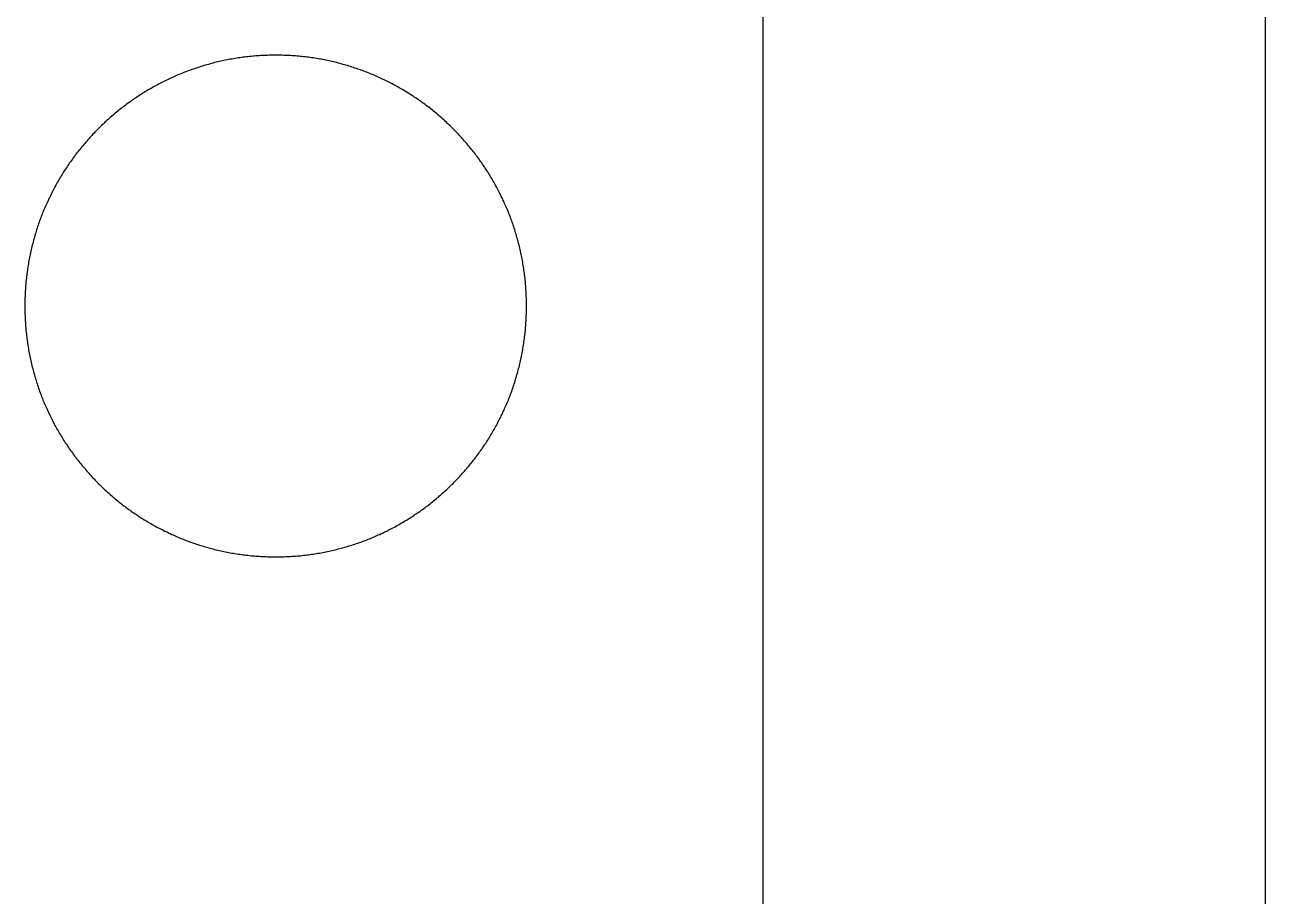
# Model space of a CAD drawing. Header units: millimetres. Extents: x -275 to 275, y -100 to 100.
# Drawn here: x 81.43 to 99.24, y -14.04 to -1.54 of the extents above; entities that cross this region are included whole.
import ezdxf

# ---------------------------------------------------------------- set-up
doc = ezdxf.new("R2010")
doc.units = ezdxf.units.MM

msp = doc.modelspace()

# ---------------------------------------------------------------- linework, layer by layer
for p, q in [((99.235, 13.498), (99.235, -22.949)), ((92.033, -17.686), (92.033, 8.234))]:
    msp.add_line(p, q)
msp.add_lwpolyline([(88.635, -5.572), (88.635, -5.548), (88.635, -5.524), (88.634, -5.501), (88.634, -5.477), (88.633, -5.453), (88.632, -5.43), (88.631, -5.406), (88.63, -5.382), (88.629, -5.359), (88.627, -5.335), (88.626, -5.312), (88.624, -5.289), (88.622, -5.265), (88.62, -5.242), (88.618, -5.219), (88.616, -5.195), (88.613, -5.172), (88.61, -5.149), (88.608, -5.126), (88.605, -5.103), (88.602, -5.08), (88.598, -5.057), (88.595, -5.034), (88.592, -5.011), (88.588, -4.988), (88.584, -4.965), (88.58, -4.943), (88.576, -4.92), (88.572, -4.897), (88.568, -4.875), (88.563, -4.852), (88.558, -4.83), (88.554, -4.807), (88.549, -4.785), (88.544, -4.763), (88.538, -4.74), (88.533, -4.718), (88.528, -4.696), (88.522, -4.674), (88.516, -4.652), (88.51, -4.63), (88.504, -4.608), (88.498, -4.586), (88.492, -4.564), (88.486, -4.542), (88.479, -4.521), (88.472, -4.499), (88.466, -4.477), (88.459, -4.456), (88.452, -4.434), (88.444, -4.413), (88.437, -4.392), (88.429, -4.37), (88.422, -4.349), (88.414, -4.328), (88.406, -4.307), (88.398, -4.286), (88.39, -4.265), (88.382, -4.244), (88.374, -4.223), (88.365, -4.202), (88.357, -4.181), (88.348, -4.161), (88.339, -4.14), (88.33, -4.119), (88.321, -4.099), (88.312, -4.079), (88.302, -4.058), (88.293, -4.038), (88.283, -4.018), (88.273, -3.998), (88.264, -3.978), (88.254, -3.958), (88.243, -3.938), (88.233, -3.918), (88.223, -3.898), (88.212, -3.878), (88.202, -3.859), (88.191, -3.839), (88.18, -3.82), (88.169, -3.8), (88.158, -3.781), (88.147, -3.762), (88.136, -3.742), (88.125, -3.723), (88.113, -3.704), (88.102, -3.685), (88.09, -3.666), (88.078, -3.648), (88.066, -3.629), (88.054, -3.61), (88.042, -3.592), (88.03, -3.573), (88.017, -3.555), (88.005, -3.536), (87.992, -3.518), (87.979, -3.5), (87.966, -3.482), (87.954, -3.464), (87.941, -3.446), (87.927, -3.428), (87.914, -3.41), (87.901, -3.393), (87.887, -3.375), (87.874, -3.358), (87.86, -3.34), (87.846, -3.323), (87.832, -3.306), (87.818, -3.289), (87.804, -3.272), (87.79, -3.255), (87.776, -3.238), (87.761, -3.221), (87.747, -3.204), (87.732, -3.188), (87.717, -3.171), (87.703, -3.155), (87.688, -3.138), (87.673, -3.122), (87.658, -3.106), (87.642, -3.09), (87.627, -3.074), (87.612, -3.058), (87.596, -3.042), (87.581, -3.027), (87.565, -3.011), (87.549, -2.995), (87.533, -2.98), (87.517, -2.965), (87.501, -2.95), (87.485, -2.934), (87.469, -2.919), (87.453, -2.905), (87.436, -2.89), (87.42, -2.875), (87.403, -2.86), (87.386, -2.846), (87.37, -2.832), (87.353, -2.817), (87.336, -2.803), (87.319, -2.789), (87.302, -2.775), (87.284, -2.761), (87.267, -2.747), (87.25, -2.734), (87.232, -2.72), (87.214, -2.707), (87.197, -2.693), (87.179, -2.68), (87.161, -2.667), (87.143, -2.654), (87.125, -2.641), (87.107, -2.628), (87.089, -2.615), (87.071, -2.603), (87.053, -2.59), (87.034, -2.578), (87.016, -2.565), (86.997, -2.553), (86.978, -2.541), (86.96, -2.529), (86.941, -2.517), (86.922, -2.506), (86.903, -2.494), (86.884, -2.483), (86.865, -2.471), (86.846, -2.46), (86.826, -2.449), (86.807, -2.438), (86.788, -2.427), (86.768, -2.416), (86.749, -2.405), (86.729, -2.395), (86.709, -2.384), (86.69, -2.374), (86.67, -2.364), (86.65, -2.354), (86.63, -2.344), (86.61, -2.334), (86.59, -2.324), (86.569, -2.314), (86.549, -2.305), (86.529, -2.296), (86.508, -2.286), (86.488, -2.277), (86.467, -2.268), (86.447, -2.259), (86.426, -2.251), (86.405, -2.242), (86.385, -2.234), (86.364, -2.225), (86.343, -2.217), (86.322, -2.209), (86.301, -2.201), (86.28, -2.193), (86.258, -2.185), (86.237, -2.178), (86.216, -2.17), (86.194, -2.163), (86.173, -2.156), (86.152, -2.149), (86.13, -2.142), (86.108, -2.135), (86.087, -2.128), (86.065, -2.122), (86.043, -2.115), (86.021, -2.109), (85.999, -2.103), (85.977, -2.097), (85.955, -2.091), (85.933, -2.085), (85.911, -2.079), (85.889, -2.074), (85.867, -2.069), (85.845, -2.063), (85.822, -2.058), (85.8, -2.053), (85.777, -2.049), (85.755, -2.044), (85.732, -2.04), (85.71, -2.035), (85.687, -2.031), (85.665, -2.027), (85.642, -2.023), (85.619, -2.019), (85.596, -2.016), (85.573, -2.012), (85.55, -2.009), (85.527, -2.005), (85.504, -2.002), (85.481, -1.999), (85.458, -1.997), (85.435, -1.994), (85.412, -1.992), (85.389, -1.989), (85.365, -1.987), (85.342, -1.985), (85.319, -1.983), (85.295, -1.981), (85.272, -1.98), (85.248, -1.978), (85.225, -1.977), (85.201, -1.976), (85.177, -1.975), (85.154, -1.974), (85.13, -1.973), (85.106, -1.973), (85.083, -1.972), (85.059, -1.972), (85.035, -1.972), (85.011, -1.972), (84.987, -1.972), (84.964, -1.973), (84.94, -1.973), (84.916, -1.974), (84.893, -1.975), (84.869, -1.976), (84.845, -1.977), (84.822, -1.978), (84.798, -1.98), (84.775, -1.981), (84.751, -1.983), (84.728, -1.985), (84.705, -1.987), (84.681, -1.989), (84.658, -1.992), (84.635, -1.994), (84.612, -1.997), (84.589, -1.999), (84.566, -2.002), (84.543, -2.005), (84.52, -2.009), (84.497, -2.012), (84.474, -2.016), (84.451, -2.019), (84.428, -2.023), (84.406, -2.027), (84.383, -2.031), (84.36, -2.035), (84.338, -2.04), (84.315, -2.044), (84.293, -2.049), (84.27, -2.053), (84.248, -2.058), (84.226, -2.063), (84.203, -2.069), (84.181, -2.074), (84.159, -2.079), (84.137, -2.085), (84.115, -2.091), (84.093, -2.097), (84.071, -2.103), (84.049, -2.109), (84.027, -2.115), (84.005, -2.122), (83.984, -2.128), (83.962, -2.135), (83.94, -2.142), (83.919, -2.149), (83.897, -2.156), (83.876, -2.163), (83.854, -2.17), (83.833, -2.178), (83.812, -2.185), (83.791, -2.193), (83.77, -2.201), (83.748, -2.209), (83.727, -2.217), (83.707, -2.225), (83.686, -2.234), (83.665, -2.242), (83.644, -2.251), (83.623, -2.259), (83.603, -2.268), (83.582, -2.277), (83.562, -2.286), (83.541, -2.296), (83.521, -2.305), (83.501, -2.314), (83.481, -2.324), (83.461, -2.334), (83.44, -2.344), (83.42, -2.354), (83.401, -2.364), (83.381, -2.374), (83.361, -2.384), (83.341, -2.395), (83.322, -2.405), (83.302, -2.416), (83.283, -2.427), (83.263, -2.438), (83.244, -2.449), (83.225, -2.46), (83.205, -2.471), (83.186, -2.483), (83.167, -2.494), (83.148, -2.506), (83.129, -2.517), (83.111, -2.529), (83.092, -2.541), (83.073, -2.553), (83.055, -2.565), (83.036, -2.578), (83.018, -2.59), (82.999, -2.603), (82.981, -2.615), (82.963, -2.628), (82.945, -2.641), (82.927, -2.654), (82.909, -2.667), (82.891, -2.68), (82.873, -2.693), (82.856, -2.707), (82.838, -2.72), (82.821, -2.734), (82.803, -2.747), (82.786, -2.761), (82.769, -2.775), (82.752, -2.789), (82.734, -2.803), (82.718, -2.817), (82.701, -2.832), (82.684, -2.846), (82.667, -2.86), (82.651, -2.875), (82.634, -2.89), (82.618, -2.905), (82.601, -2.919), (82.585, -2.934), (82.569, -2.95), (82.553, -2.965), (82.537, -2.98), (82.521, -2.995), (82.505, -3.011), (82.489, -3.027), (82.474, -3.042), (82.458, -3.058), (82.443, -3.074), (82.428, -3.09), (82.413, -3.106), (82.397, -3.122), (82.382, -3.138), (82.367, -3.155), (82.353, -3.171), (82.338, -3.188), (82.323, -3.204), (82.309, -3.221), (82.294, -3.238), (82.28, -3.255), (82.266, -3.272), (82.252, -3.289), (82.238, -3.306), (82.224, -3.323), (82.21, -3.34), (82.196, -3.358), (82.183, -3.375), (82.169, -3.393), (82.156, -3.41), (82.143, -3.428), (82.13, -3.446), (82.117, -3.464), (82.104, -3.482), (82.091, -3.5), (82.078, -3.518), (82.065, -3.536), (82.053, -3.555), (82.041, -3.573), (82.028, -3.592), (82.016, -3.61), (82.004, -3.629), (81.992, -3.648), (81.98, -3.666), (81.969, -3.685), (81.957, -3.704), (81.945, -3.723), (81.934, -3.742), (81.923, -3.762), (81.912, -3.781), (81.901, -3.8), (81.89, -3.82), (81.879, -3.839), (81.868, -3.859), (81.858, -3.878), (81.847, -3.898), (81.837, -3.918), (81.827, -3.938), (81.817, -3.958), (81.807, -3.978), (81.797, -3.998), (81.787, -4.018), (81.777, -4.038), (81.768, -4.058), (81.759, -4.079), (81.749, -4.099), (81.74, -4.119), (81.731, -4.14), (81.722, -4.161), (81.714, -4.181), (81.705, -4.202), (81.696, -4.223), (81.688, -4.244), (81.68, -4.265), (81.672, -4.286), (81.664, -4.307), (81.656, -4.328), (81.648, -4.349), (81.641, -4.37), (81.633, -4.392), (81.626, -4.413), (81.619, -4.434), (81.611, -4.456), (81.604, -4.477), (81.598, -4.499), (81.591, -4.521), (81.584, -4.542), (81.578, -4.564), (81.572, -4.586), (81.566, -4.608), (81.56, -4.63), (81.554, -4.652), (81.548, -4.674), (81.542, -4.696), (81.537, -4.718), (81.532, -4.74), (81.526, -4.763), (81.521, -4.785), (81.516, -4.807), (81.512, -4.83), (81.507, -4.852), (81.502, -4.875), (81.498, -4.897), (81.494, -4.92), (81.49, -4.943), (81.486, -4.965), (81.482, -4.988), (81.478, -5.011), (81.475, -5.034), (81.472, -5.057), (81.468, -5.08), (81.465, -5.103), (81.462, -5.126), (81.46, -5.149), (81.457, -5.172), (81.454, -5.195), (81.452, -5.219), (81.45, -5.242), (81.448, -5.265), (81.446, -5.289), (81.444, -5.312), (81.443, -5.335), (81.441, -5.359), (81.44, -5.382), (81.439, -5.406), (81.438, -5.43), (81.437, -5.453), (81.436, -5.477), (81.436, -5.501), (81.435, -5.524), (81.435, -5.548), (81.435, -5.572), (81.435, -5.596), (81.435, -5.62), (81.436, -5.643), (81.436, -5.667), (81.437, -5.691), (81.438, -5.715), (81.439, -5.738), (81.44, -5.762), (81.441, -5.785), (81.443, -5.809), (81.444, -5.832), (81.446, -5.856), (81.448, -5.879), (81.45, -5.902), (81.452, -5.926), (81.454, -5.949), (81.457, -5.972), (81.46, -5.995), (81.462, -6.018), (81.465, -6.041), (81.468, -6.064), (81.472, -6.087), (81.475, -6.11), (81.478, -6.133), (81.482, -6.156), (81.486, -6.179), (81.49, -6.201), (81.494, -6.224), (81.498, -6.247), (81.502, -6.269), (81.507, -6.292), (81.512, -6.314), (81.516, -6.337), (81.521, -6.359), (81.526, -6.382), (81.532, -6.404), (81.537, -6.426), (81.542, -6.448), (81.548, -6.47), (81.554, -6.492), (81.56, -6.514), (81.566, -6.536), (81.572, -6.558), (81.578, -6.58), (81.584, -6.602), (81.591, -6.624), (81.598, -6.645), (81.604, -6.667), (81.611, -6.688), (81.619, -6.71), (81.626, -6.731), (81.633, -6.753), (81.641, -6.774), (81.648, -6.795), (81.656, -6.816), (81.664, -6.838), (81.672, -6.859), (81.68, -6.88), (81.688, -6.901), (81.696, -6.921), (81.705, -6.942), (81.714, -6.963), (81.722, -6.984), (81.731, -7.004), (81.74, -7.025), (81.749, -7.045), (81.759, -7.066), (81.768, -7.086), (81.777, -7.106), (81.787, -7.126), (81.797, -7.147), (81.807, -7.167), (81.817, -7.187), (81.827, -7.207), (81.837, -7.226), (81.847, -7.246), (81.858, -7.266), (81.868, -7.285), (81.879, -7.305), (81.89, -7.325), (81.901, -7.344), (81.912, -7.363), (81.923, -7.383), (81.934, -7.402), (81.945, -7.421), (81.957, -7.44), (81.969, -7.459), (81.98, -7.478), (81.992, -7.497), (82.004, -7.515), (82.016, -7.534), (82.028, -7.552), (82.041, -7.571), (82.053, -7.589), (82.065, -7.608), (82.078, -7.626), (82.091, -7.644), (82.104, -7.662), (82.117, -7.68), (82.13, -7.698), (82.143, -7.716), (82.156, -7.734), (82.169, -7.751), (82.183, -7.769), (82.196, -7.786), (82.21, -7.804), (82.224, -7.821), (82.238, -7.838), (82.252, -7.856), (82.266, -7.873), (82.28, -7.89), (82.294, -7.906), (82.309, -7.923), (82.323, -7.94), (82.338, -7.957), (82.353, -7.973), (82.367, -7.989), (82.382, -8.006), (82.397, -8.022), (82.413, -8.038), (82.428, -8.054), (82.443, -8.07), (82.458, -8.086), (82.474, -8.102), (82.489, -8.118), (82.505, -8.133), (82.521, -8.149), (82.537, -8.164), (82.553, -8.179), (82.569, -8.195), (82.585, -8.21), (82.601, -8.225), (82.618, -8.24), (82.634, -8.254), (82.651, -8.269), (82.667, -8.284), (82.684, -8.298), (82.701, -8.313), (82.718, -8.327), (82.734, -8.341), (82.752, -8.355), (82.769, -8.369), (82.786, -8.383), (82.803, -8.397), (82.821, -8.411), (82.838, -8.424), (82.856, -8.438), (82.873, -8.451), (82.891, -8.464), (82.909, -8.477), (82.927, -8.49), (82.945, -8.503), (82.963, -8.516), (82.981, -8.529), (82.999, -8.542), (83.018, -8.554), (83.036, -8.566), (83.055, -8.579), (83.073, -8.591), (83.092, -8.603), (83.111, -8.615), (83.129, -8.627), (83.148, -8.639), (83.167, -8.65), (83.186, -8.662), (83.205, -8.673), (83.225, -8.684), (83.244, -8.695), (83.263, -8.706), (83.283, -8.717), (83.302, -8.728), (83.322, -8.739), (83.341, -8.749), (83.361, -8.76), (83.381, -8.77), (83.401, -8.78), (83.42, -8.791), (83.44, -8.801), (83.461, -8.81), (83.481, -8.82), (83.501, -8.83), (83.521, -8.839), (83.541, -8.849), (83.562, -8.858), (83.582, -8.867), (83.603, -8.876), (83.623, -8.885), (83.644, -8.894), (83.665, -8.902), (83.686, -8.911), (83.707, -8.919), (83.727, -8.927), (83.748, -8.935), (83.77, -8.943), (83.791, -8.951), (83.812, -8.959), (83.833, -8.967), (83.854, -8.974), (83.876, -8.981), (83.897, -8.989), (83.919, -8.996), (83.94, -9.003), (83.962, -9.009), (83.984, -9.016), (84.005, -9.023), (84.027, -9.029), (84.049, -9.035), (84.071, -9.041), (84.093, -9.047), (84.115, -9.053), (84.137, -9.059), (84.159, -9.065), (84.181, -9.07), (84.203, -9.076), (84.226, -9.081), (84.248, -9.086), (84.27, -9.091), (84.293, -9.095), (84.315, -9.1), (84.338, -9.105), (84.36, -9.109), (84.383, -9.113), (84.406, -9.117), (84.428, -9.121), (84.451, -9.125), (84.474, -9.129), (84.497, -9.132), (84.52, -9.135), (84.543, -9.139), (84.566, -9.142), (84.589, -9.145), (84.612, -9.147), (84.635, -9.15), (84.658, -9.153), (84.681, -9.155), (84.705, -9.157), (84.728, -9.159), (84.751, -9.161), (84.775, -9.163), (84.798, -9.164), (84.822, -9.166), (84.845, -9.167), (84.869, -9.168), (84.893, -9.169), (84.916, -9.17), (84.94, -9.171), (84.964, -9.171), (84.987, -9.172), (85.011, -9.172), (85.035, -9.172), (85.059, -9.172), (85.083, -9.172), (85.106, -9.171), (85.13, -9.171), (85.154, -9.17), (85.177, -9.169), (85.201, -9.168), (85.225, -9.167), (85.248, -9.166), (85.272, -9.164), (85.295, -9.163), (85.319, -9.161), (85.342, -9.159), (85.365, -9.157), (85.389, -9.155), (85.412, -9.153), (85.435, -9.15), (85.458, -9.147), (85.481, -9.145), (85.504, -9.142), (85.527, -9.139), (85.55, -9.135), (85.573, -9.132), (85.596, -9.129), (85.619, -9.125), (85.642, -9.121), (85.665, -9.117), (85.687, -9.113), (85.71, -9.109), (85.732, -9.105), (85.755, -9.1), (85.777, -9.095), (85.8, -9.091), (85.822, -9.086), (85.845, -9.081), (85.867, -9.076), (85.889, -9.07), (85.911, -9.065), (85.933, -9.059), (85.955, -9.053), (85.977, -9.047), (85.999, -9.041), (86.021, -9.035), (86.043, -9.029), (86.065, -9.023), (86.087, -9.016), (86.108, -9.009), (86.13, -9.003), (86.152, -8.996), (86.173, -8.989), (86.194, -8.981), (86.216, -8.974), (86.237, -8.967), (86.258, -8.959), (86.28, -8.951), (86.301, -8.943), (86.322, -8.935), (86.343, -8.927), (86.364, -8.919), (86.385, -8.911), (86.405, -8.902), (86.426, -8.894), (86.447, -8.885), (86.467, -8.876), (86.488, -8.867), (86.508, -8.858), (86.529, -8.849), (86.549, -8.839), (86.569, -8.83), (86.59, -8.82), (86.61, -8.81), (86.63, -8.801), (86.65, -8.791), (86.67, -8.78), (86.69, -8.77), (86.709, -8.76), (86.729, -8.749), (86.749, -8.739), (86.768, -8.728), (86.788, -8.717), (86.807, -8.706), (86.826, -8.695), (86.846, -8.684), (86.865, -8.673), (86.884, -8.662), (86.903, -8.65), (86.922, -8.639), (86.941, -8.627), (86.96, -8.615), (86.978, -8.603), (86.997, -8.591), (87.016, -8.579), (87.034, -8.566), (87.053, -8.554), (87.071, -8.542), (87.089, -8.529), (87.107, -8.516), (87.125, -8.503), (87.143, -8.49), (87.161, -8.477), (87.179, -8.464), (87.197, -8.451), (87.214, -8.438), (87.232, -8.424), (87.25, -8.411), (87.267, -8.397), (87.284, -8.383), (87.302, -8.369), (87.319, -8.355), (87.336, -8.341), (87.353, -8.327), (87.37, -8.313), (87.386, -8.298), (87.403, -8.284), (87.42, -8.269), (87.436, -8.254), (87.453, -8.24), (87.469, -8.225), (87.485, -8.21), (87.501, -8.195), (87.517, -8.179), (87.533, -8.164), (87.549, -8.149), (87.565, -8.133), (87.581, -8.118), (87.596, -8.102), (87.612, -8.086), (87.627, -8.07), (87.642, -8.054), (87.658, -8.038), (87.673, -8.022), (87.688, -8.006), (87.703, -7.989), (87.717, -7.973), (87.732, -7.957), (87.747, -7.94), (87.761, -7.923), (87.776, -7.906), (87.79, -7.89), (87.804, -7.873), (87.818, -7.856), (87.832, -7.838), (87.846, -7.821), (87.86, -7.804), (87.874, -7.786), (87.887, -7.769), (87.901, -7.751), (87.914, -7.734), (87.927, -7.716), (87.941, -7.698), (87.954, -7.68), (87.966, -7.662), (87.979, -7.644), (87.992, -7.626), (88.005, -7.608), (88.017, -7.589), (88.03, -7.571), (88.042, -7.552), (88.054, -7.534), (88.066, -7.515), (88.078, -7.497), (88.09, -7.478), (88.102, -7.459), (88.113, -7.44), (88.125, -7.421), (88.136, -7.402), (88.147, -7.383), (88.158, -7.363), (88.169, -7.344), (88.18, -7.325), (88.191, -7.305), (88.202, -7.285), (88.212, -7.266), (88.223, -7.246), (88.233, -7.226), (88.243, -7.207), (88.254, -7.187), (88.264, -7.167), (88.273, -7.147), (88.283, -7.126), (88.293, -7.106), (88.302, -7.086), (88.312, -7.066), (88.321, -7.045), (88.33, -7.025), (88.339, -7.004), (88.348, -6.984), (88.357, -6.963), (88.365, -6.942), (88.374, -6.921), (88.382, -6.901), (88.39, -6.88), (88.398, -6.859), (88.406, -6.838), (88.414, -6.816), (88.422, -6.795), (88.429, -6.774), (88.437, -6.753), (88.444, -6.731), (88.452, -6.71), (88.459, -6.688), (88.466, -6.667), (88.472, -6.645), (88.479, -6.624), (88.486, -6.602), (88.492, -6.58), (88.498, -6.558), (88.504, -6.536), (88.51, -6.514), (88.516, -6.492), (88.522, -6.47), (88.528, -6.448), (88.533, -6.426), (88.538, -6.404), (88.544, -6.382), (88.549, -6.359), (88.554, -6.337), (88.558, -6.314), (88.563, -6.292), (88.568, -6.269), (88.572, -6.247), (88.576, -6.224), (88.58, -6.201), (88.584, -6.179), (88.588, -6.156), (88.592, -6.133), (88.595, -6.11), (88.598, -6.087), (88.602, -6.064), (88.605, -6.041), (88.608, -6.018), (88.61, -5.995), (88.613, -5.972), (88.616, -5.949), (88.618, -5.926), (88.62, -5.902), (88.622, -5.879), (88.624, -5.856), (88.626, -5.832), (88.627, -5.809), (88.629, -5.785), (88.63, -5.762), (88.631, -5.738), (88.632, -5.715), (88.633, -5.691), (88.634, -5.667), (88.634, -5.643), (88.635, -5.62), (88.635, -5.596), (88.635, -5.572)])

doc.saveas('drawing.dxf')
